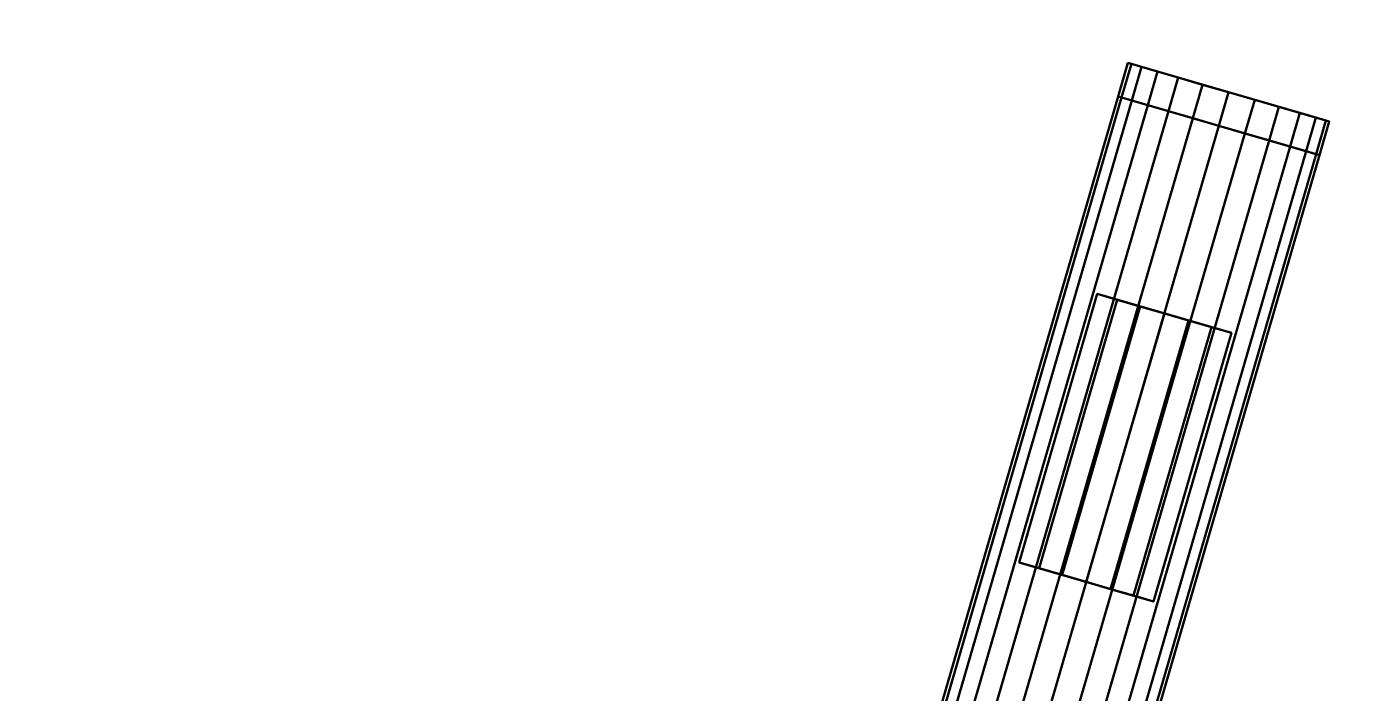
# Model space of a CAD drawing. Header units: inches. Extents: x -1654 to 1344, y -1538 to 36.
# Drawn here: x -298.26 to -260.15, y -273.32 to -254.24 of the extents above; entities that cross this region are included whole.
import ezdxf

# ---------------------------------------------------------------- set-up
doc = ezdxf.new("R2010")
doc.units = ezdxf.units.IN
doc.header["$MEASUREMENT"] = 0
doc.linetypes.add('Center', pattern=[1.25, 0.25, -0.1875, 0.625, -0.1875])
for name, color, linetype, lineweight in [('M-HVAC-CDFF', 3, 'Continuous', 30), ('M-HVAC-CDFF-RA', 3, 'Continuous', 30), ('M-HVAC-DUCT', 1, 'Center', 30), ('M-HVAC-DUCT-RA', 1, 'Continuous', 50), ('M-HVAC-DUCT-SA', 1, 'Continuous', 50)]:
    doc.layers.add(name, color=color, linetype=linetype, lineweight=lineweight)

# ---------------------------------------------------------------- blocks, each defined once
blk = doc.blocks.new('Round Endcap - Standard-900409-_3D_')
at = {"layer": 'M-HVAC-DUCT', "color": 8, "linetype": 'Continuous', "lineweight": 50}
mesh = blk.add_polyface(dxfattribs=at)
corners = [(0, 0, 3), (0, 0.776, 2.898), (0, 1.5, 2.598), (0, 2.121, 2.121), (0, 2.598, 1.5), (0, 2.898, 0.776), (0, 3), (0, 2.898, -0.776), (0, 2.598, -1.5), (0, 2.121, -2.121), (0, 1.5, -2.598), (0, 0.776, -2.898), (0, 0, -3), (0, -0.776, -2.898), (0, -1.5, -2.598), (0, -2.121, -2.121), (0, -2.598, -1.5), (0, -2.898, -0.776), (0, -3), (0, -2.898, 0.776), (0, -2.598, 1.5), (0, -2.121, 2.121), (0, -1.5, 2.598), (0, -0.776, 2.898)]
mesh.append_faces([[corners[k] for k in face] for face in [(17, 14, 15, 16)]], dxfattribs={"vtx0": -1, "color": 8})
mesh.append_faces([[corners[k] for k in face] for face in [(5, 7, 8, 4)]], dxfattribs={"vtx0": -1, "vtx2": -1, "color": 8})
mesh.append_faces([[corners[k] for k in face] for face in [(4, 8, 9, 10), (12, 1, 2, 3), (12, 19, 20, 21), (12, 21, 22, 23)]], dxfattribs={"vtx0": -1, "vtx3": -1, "color": 8})
mesh.append_faces([[corners[k] for k in face] for face in [(11, 12, 4, 10), (18, 19, 12, 17), (3, 4, 12), (0, 1, 12, 23)]], dxfattribs={"vtx1": -1, "vtx2": -1, "color": 8})
mesh.append_faces([[corners[k] for k in face] for face in [(5, 6, 7)]], dxfattribs={"vtx2": -1, "color": 8})
mesh.append_faces([[corners[k] for k in face] for face in [(12, 13, 14, 17)]], dxfattribs={"vtx2": -1, "vtx3": -1, "color": 8})
mesh = blk.add_polyface(dxfattribs=at)
corners = [(0, 3), (0, 2.898, 0.776), (0, 2.598, 1.5), (0, 2.121, 2.121), (0, 1.5, 2.598), (0, 0.776, 2.898), (0, 0, 3), (1, 0, 3), (1, 0.776, 2.898), (1, 1.5, 2.598), (1, 2.121, 2.121), (1, 2.598, 1.5), (1, 2.898, 0.776), (1, 3)]
mesh.append_faces([[corners[k] for k in face] for face in [(1, 12, 13, 0)]], dxfattribs={"vtx0": -1, "color": 8})
mesh.append_faces([[corners[k] for k in face] for face in [(5, 8, 9, 4), (10, 3, 4, 9), (2, 11, 12, 1), (11, 2, 3, 10)]], dxfattribs={"vtx0": -1, "vtx2": -1, "color": 8})
mesh.append_faces([[corners[k] for k in face] for face in [(6, 7, 8, 5)]], dxfattribs={"vtx2": -1, "color": 8})
mesh = blk.add_polyface(dxfattribs=at)
corners = [(0, 0, -3), (0, 0.776, -2.898), (0, 1.5, -2.598), (0, 2.121, -2.121), (0, 2.598, -1.5), (0, 2.898, -0.776), (0, 3), (1, 3), (1, 2.898, -0.776), (1, 2.598, -1.5), (1, 2.121, -2.121), (1, 1.5, -2.598), (1, 0.776, -2.898), (1, 0, -3)]
mesh.append_faces([[corners[k] for k in face] for face in [(5, 8, 9, 4), (10, 3, 4, 9), (2, 11, 12, 1), (11, 2, 3, 10)]], dxfattribs={"vtx0": -1, "vtx2": -1, "color": 8})
mesh.append_faces([[corners[k] for k in face] for face in [(6, 7, 8, 5)]], dxfattribs={"vtx2": -1, "color": 8})
mesh.append_faces([[corners[k] for k in face] for face in [(12, 13, 0, 1)]], dxfattribs={"vtx3": -1, "color": 8})
mesh = blk.add_polyface(dxfattribs=at)
corners = [(1, 0, 3), (1, -0.776, 2.898), (1, -1.5, 2.598), (1, -2.121, 2.121), (1, -2.598, 1.5), (1, -2.898, 0.776), (1, -3), (1, -2.898, -0.776), (1, -2.598, -1.5), (1, -2.121, -2.121), (1, -1.5, -2.598), (1, -0.776, -2.898), (1, 0, -3), (1, 0.776, -2.898), (1, 1.5, -2.598), (1, 2.121, -2.121), (1, 2.598, -1.5), (1, 2.898, -0.776), (1, 3), (1, 2.898, 0.776), (1, 2.598, 1.5), (1, 2.121, 2.121), (1, 1.5, 2.598), (1, 0.776, 2.898)]
mesh.append_faces([[corners[k] for k in face] for face in [(20, 12, 13, 14), (12, 5, 6, 7), (12, 20, 21, 22), (12, 22, 23, 0)]], dxfattribs={"vtx0": -1, "vtx3": -1, "color": 8})
mesh.append_faces([[corners[k] for k in face] for face in [(9, 10, 7, 8), (18, 19, 17)]], dxfattribs={"vtx1": -1, "color": 8})
mesh.append_faces([[corners[k] for k in face] for face in [(15, 16, 20, 14), (4, 5, 12, 3), (2, 3, 12, 1), (0, 1, 12)]], dxfattribs={"vtx1": -1, "vtx2": -1, "color": 8})
mesh.append_faces([[corners[k] for k in face] for face in [(16, 17, 19, 20)]], dxfattribs={"vtx1": -1, "vtx3": -1, "color": 8})
mesh.append_faces([[corners[k] for k in face] for face in [(10, 11, 12, 7)]], dxfattribs={"vtx2": -1, "vtx3": -1, "color": 8})
mesh = blk.add_polyface(dxfattribs=at)
corners = [(0, -3), (0, -2.898, -0.776), (0, -2.598, -1.5), (0, -2.121, -2.121), (0, -1.5, -2.598), (0, -0.776, -2.898), (0, 0, -3), (1, 0, -3), (1, -0.776, -2.898), (1, -1.5, -2.598), (1, -2.121, -2.121), (1, -2.598, -1.5), (1, -2.898, -0.776), (1, -3)]
mesh.append_faces([[corners[k] for k in face] for face in [(1, 12, 13, 0)]], dxfattribs={"vtx0": -1, "color": 8})
mesh.append_faces([[corners[k] for k in face] for face in [(5, 8, 9, 4), (10, 3, 4, 9), (2, 11, 12, 1), (11, 2, 3, 10)]], dxfattribs={"vtx0": -1, "vtx2": -1, "color": 8})
mesh.append_faces([[corners[k] for k in face] for face in [(6, 7, 8, 5)]], dxfattribs={"vtx2": -1, "color": 8})
mesh = blk.add_polyface(dxfattribs=at)
corners = [(0, 0, 3), (0, -0.776, 2.898), (0, -1.5, 2.598), (0, -2.121, 2.121), (0, -2.598, 1.5), (0, -2.898, 0.776), (0, -3), (1, -3), (1, -2.898, 0.776), (1, -2.598, 1.5), (1, -2.121, 2.121), (1, -1.5, 2.598), (1, -0.776, 2.898), (1, 0, 3)]
mesh.append_faces([[corners[k] for k in face] for face in [(1, 12, 13, 0)]], dxfattribs={"vtx0": -1, "color": 8})
mesh.append_faces([[corners[k] for k in face] for face in [(5, 8, 9, 4), (10, 3, 4, 9), (2, 11, 12, 1), (11, 2, 3, 10)]], dxfattribs={"vtx0": -1, "vtx2": -1, "color": 8})
mesh.append_faces([[corners[k] for k in face] for face in [(6, 7, 8, 5)]], dxfattribs={"vtx2": -1, "color": 8})
blk = doc.blocks.new('Face Thin Mount Return Diffuser - Return Air - Non-Hosted - 8x4 Face-1005456-_3D_')
at = {"layer": 'M-HVAC-CDFF'}
mesh = blk.add_polyface(dxfattribs=at)
corners = [(4, 2, 1), (-4, 2, 1), (-4, -2, 1), (4, -2, 1)]
mesh.append_faces([[corners[k] for k in face] for face in [(3, 0, 1, 2)]])
mesh = blk.add_polyface(dxfattribs=at)
corners = [(4, 2), (4, -2), (-4, -2), (-4, 2)]
mesh.append_faces([[corners[k] for k in face] for face in [(0, 1, 2, 3)]])
mesh = blk.add_polyface(dxfattribs=at)
corners = [(4, 2), (-4, 2), (-4, 2, 1), (4, 2, 1)]
mesh.append_faces([[corners[k] for k in face] for face in [(3, 0, 1, 2)]])
mesh = blk.add_polyface(dxfattribs=at)
corners = [(-4, 2), (-4, -2), (-4, -2, 1), (-4, 2, 1)]
mesh.append_faces([[corners[k] for k in face] for face in [(3, 0, 1, 2)]])
mesh = blk.add_polyface(dxfattribs=at)
corners = [(4, -2), (4, 2), (4, 2, 1), (4, -2, 1)]
mesh.append_faces([[corners[k] for k in face] for face in [(3, 0, 1, 2)]])
mesh = blk.add_polyface(dxfattribs=at)
corners = [(-4, -2), (4, -2), (4, -2, 1), (-4, -2, 1)]
mesh.append_faces([[corners[k] for k in face] for face in [(3, 0, 1, 2)]])
blk = doc.blocks.new('Rectangular Takeoff - Standard-1005492-_3D_')
at = {"layer": 'M-HVAC-DUCT', "color": 8, "linetype": 'Continuous', "lineweight": 50}
mesh = blk.add_polyface(dxfattribs=at)
corners = [(-1.004, -4, 2), (-1.004, 4, 2), (-1.004, 4, -2), (-1.004, -4, -2)]
mesh.append_faces([[corners[k] for k in face] for face in [(2, 3, 0, 1)]], dxfattribs={"color": 8})
mesh = blk.add_polyface(dxfattribs=at)
corners = [(-1.004, 4, -2), (1, 4, -2), (1, -4, -2), (-1.004, -4, -2)]
mesh.append_faces([[corners[k] for k in face] for face in [(3, 0, 1, 2)]], dxfattribs={"color": 8})
mesh = blk.add_polyface(dxfattribs=at)
corners = [(-1.004, 4, 2), (1, 4, 2), (1, 4, -2), (-1.004, 4, -2)]
mesh.append_faces([[corners[k] for k in face] for face in [(2, 3, 0, 1)]], dxfattribs={"color": 8})
mesh = blk.add_polyface(dxfattribs=at)
corners = [(1, -4, 2), (1, 4, 2), (-1.004, 4, 2), (-1.004, -4, 2)]
mesh.append_faces([[corners[k] for k in face] for face in [(1, 2, 3, 0)]], dxfattribs={"color": 8})
mesh = blk.add_polyface(dxfattribs=at)
corners = [(1, -4, 2), (1, -4, -2), (1, 4, -2), (1, 4, 2)]
mesh.append_faces([[corners[k] for k in face] for face in [(0, 1, 2, 3)]], dxfattribs={"color": 8})
mesh = blk.add_polyface(dxfattribs=at)
corners = [(-1.004, -4, -2), (1, -4, -2), (1, -4, 2), (-1.004, -4, 2)]
mesh.append_faces([[corners[k] for k in face] for face in [(3, 0, 1, 2)]], dxfattribs={"color": 8})

msp = doc.modelspace()

# ---------------------------------------------------------------- linework, layer by layer
at = {"layer": 'M-HVAC-DUCT'}
for p, q in [((-264.137, -257.079, 1314), (-263.858, -256.119, 1314)), ((-272.434, -285.621, 1314), (-264.137, -257.079, 1314)), ((-272.434, -285.621, 1314), (-264.137, -257.079, 1314))]:
    msp.add_line(p, q, dxfattribs=at)

# ---------------------------------------------------------------- block references
at = {"layer": 'M-HVAC-CDFF-RA', "rotation": 73.7901312840833}
msp.add_blockref('Face Thin Mount Return Diffuser - Return Air - Non-Hosted - 8x4 Face-1005456-_3D_', (-266.814, -266.288, 1309), dxfattribs=at)
at = {"layer": 'M-HVAC-DUCT-RA', "color": 8, "rotation": 73.79013128408342}
msp.add_blockref('Round Endcap - Standard-900409-_3D_', (-264.137, -257.079, 1314), dxfattribs=at)
at = {"layer": 'M-HVAC-DUCT-RA', "color": 8, "extrusion": (-0.960246, 0.279157, 0), "rotation": 270}
msp.add_blockref('Rectangular Takeoff - Standard-1005492-_3D_', (330.185, 1311, 181.871), dxfattribs=at)

# ---------------------------------------------------------------- meshes
at = {"layer": 'M-HVAC-DUCT-RA', "color": 8}
mesh = msp.add_polyface(dxfattribs=at)
corners = [(3.555, -377.31, 1321), (4.061, -375.57, 1320.761), (4.532, -373.949, 1320.062), (4.937, -372.557, 1318.95), (5.247, -371.489, 1317.5), (5.442, -370.817, 1315.812), (5.509, -370.588, 1314), (-689.709, -168.479, 1314), (-689.775, -168.708, 1315.812), (-689.971, -169.38, 1317.5), (-690.281, -170.448, 1318.95), (-690.686, -171.84, 1320.062), (-691.157, -173.461, 1320.761), (-691.663, -175.201, 1321)]
mesh.append_faces([[corners[k] for k in face] for face in [(8, 9, 4, 5), (3, 4, 9, 10), (11, 12, 1, 2), (2, 3, 10, 11)]], dxfattribs={"vtx1": -1, "vtx3": -1, "color": 8})
mesh.append_faces([[corners[k] for k in face] for face in [(6, 7, 8, 5)]], dxfattribs={"vtx2": -1, "color": 8})
mesh.append_faces([[corners[k] for k in face] for face in [(12, 13, 0, 1)]], dxfattribs={"vtx3": -1, "color": 8})
mesh = msp.add_polyface(dxfattribs=at)
corners = [(5.509, -370.588, 1314), (5.442, -370.817, 1312.188), (5.247, -371.489, 1310.5), (4.937, -372.557, 1309.05), (4.532, -373.949, 1307.938), (4.061, -375.57, 1307.239), (3.555, -377.31, 1307), (-691.663, -175.201, 1307), (-691.157, -173.461, 1307.239), (-690.686, -171.84, 1307.938), (-690.281, -170.448, 1309.05), (-689.971, -169.38, 1310.5), (-689.775, -168.708, 1312.188), (-689.709, -168.479, 1314)]
mesh.append_faces([[corners[k] for k in face] for face in [(7, 8, 5, 6)]], dxfattribs={"vtx1": -1, "color": 8})
mesh.append_faces([[corners[k] for k in face] for face in [(8, 9, 4, 5), (3, 4, 9, 10), (11, 12, 1, 2), (2, 3, 10, 11)]], dxfattribs={"vtx1": -1, "vtx3": -1, "color": 8})
mesh.append_faces([[corners[k] for k in face] for face in [(12, 13, 0, 1)]], dxfattribs={"vtx3": -1, "color": 8})
mesh = msp.add_polyface(dxfattribs=at)
corners = [(1.601, -384.032, 1314), (1.667, -383.803, 1315.812), (1.863, -383.131, 1317.5), (2.173, -382.063, 1318.95), (2.578, -380.671, 1320.062), (3.049, -379.05, 1320.761), (3.555, -377.31, 1321), (-691.663, -175.201, 1321), (-692.169, -176.94, 1320.761), (-692.64, -178.562, 1320.062), (-693.045, -179.954, 1318.95), (-693.355, -181.022, 1317.5), (-693.55, -181.693, 1315.812), (-693.617, -181.922, 1314)]
mesh.append_faces([[corners[k] for k in face] for face in [(7, 8, 5, 6)]], dxfattribs={"vtx1": -1, "color": 8})
mesh.append_faces([[corners[k] for k in face] for face in [(8, 9, 4, 5), (3, 4, 9, 10), (11, 12, 1, 2), (2, 3, 10, 11)]], dxfattribs={"vtx1": -1, "vtx3": -1, "color": 8})
mesh.append_faces([[corners[k] for k in face] for face in [(12, 13, 0, 1)]], dxfattribs={"vtx3": -1, "color": 8})
mesh = msp.add_polyface(dxfattribs=at)
corners = [(3.555, -377.31, 1307), (3.049, -379.05, 1307.239), (2.578, -380.671, 1307.938), (2.173, -382.063, 1309.05), (1.863, -383.131, 1310.5), (1.667, -383.803, 1312.188), (1.601, -384.032, 1314), (-693.617, -181.922, 1314), (-693.55, -181.693, 1312.188), (-693.355, -181.022, 1310.5), (-693.045, -179.954, 1309.05), (-692.64, -178.562, 1307.938), (-692.169, -176.94, 1307.239), (-691.663, -175.201, 1307)]
mesh.append_faces([[corners[k] for k in face] for face in [(7, 8, 5, 6)]], dxfattribs={"vtx1": -1, "color": 8})
mesh.append_faces([[corners[k] for k in face] for face in [(8, 9, 4, 5), (3, 4, 9, 10), (11, 12, 1, 2), (2, 3, 10, 11)]], dxfattribs={"vtx1": -1, "vtx3": -1, "color": 8})
mesh.append_faces([[corners[k] for k in face] for face in [(12, 13, 0, 1)]], dxfattribs={"vtx3": -1, "color": 8})
mesh = msp.add_polyface(dxfattribs=at)
corners = [(-275.315, -284.783, 1314), (-275.217, -284.812, 1314.776), (-274.929, -284.896, 1315.5), (-274.471, -285.029, 1316.121), (-273.875, -285.202, 1316.598), (-273.18, -285.404, 1316.898), (-272.434, -285.621, 1317), (-264.137, -257.079, 1317), (-264.882, -256.862, 1316.898), (-265.577, -256.66, 1316.598), (-266.174, -256.487, 1316.121), (-266.632, -256.354, 1315.5), (-266.919, -256.27, 1314.776), (-267.018, -256.242, 1314)]
mesh.append_faces([[corners[k] for k in face] for face in [(7, 8, 5, 6)]], dxfattribs={"vtx1": -1, "color": 8})
mesh.append_faces([[corners[k] for k in face] for face in [(8, 9, 4, 5), (3, 4, 9, 10), (11, 12, 1, 2), (2, 3, 10, 11)]], dxfattribs={"vtx1": -1, "vtx3": -1, "color": 8})
mesh.append_faces([[corners[k] for k in face] for face in [(12, 13, 0, 1)]], dxfattribs={"vtx3": -1, "color": 8})
mesh = msp.add_polyface(dxfattribs=at)
corners = [(-272.434, -285.621, 1311), (-273.18, -285.404, 1311.102), (-273.875, -285.202, 1311.402), (-274.471, -285.029, 1311.879), (-274.929, -284.896, 1312.5), (-275.217, -284.812, 1313.224), (-275.315, -284.783, 1314), (-267.018, -256.242, 1314), (-266.919, -256.27, 1313.224), (-266.632, -256.354, 1312.5), (-266.174, -256.487, 1311.879), (-265.577, -256.66, 1311.402), (-264.882, -256.862, 1311.102), (-264.137, -257.079, 1311)]
mesh.append_faces([[corners[k] for k in face] for face in [(7, 8, 5, 6)]], dxfattribs={"vtx1": -1, "color": 8})
mesh.append_faces([[corners[k] for k in face] for face in [(8, 9, 4, 5), (3, 4, 9, 10), (11, 12, 1, 2), (2, 3, 10, 11)]], dxfattribs={"vtx1": -1, "vtx3": -1, "color": 8})
mesh.append_faces([[corners[k] for k in face] for face in [(12, 13, 0, 1)]], dxfattribs={"vtx3": -1, "color": 8})
mesh = msp.add_polyface(dxfattribs=at)
corners = [(-261.256, -257.917, 1314), (-261.354, -257.888, 1313.224), (-261.642, -257.804, 1312.5), (-262.1, -257.671, 1311.879), (-262.696, -257.498, 1311.402), (-263.391, -257.296, 1311.102), (-264.137, -257.079, 1311), (-264.882, -256.862, 1311.102), (-265.577, -256.66, 1311.402), (-266.174, -256.487, 1311.879), (-266.632, -256.354, 1312.5), (-266.919, -256.27, 1313.224), (-267.018, -256.242, 1314), (-266.919, -256.27, 1314.776), (-266.632, -256.354, 1315.5), (-266.174, -256.487, 1316.121), (-265.577, -256.66, 1316.598), (-264.882, -256.862, 1316.898), (-264.137, -257.079, 1317), (-263.391, -257.296, 1316.898), (-262.696, -257.498, 1316.598), (-262.1, -257.671, 1316.121), (-261.642, -257.804, 1315.5), (-261.354, -257.888, 1314.776)]
mesh.append_faces([[corners[k] for k in face] for face in [(10, 8, 9), (6, 4, 5), (16, 13, 14, 15), (22, 20, 21)]], dxfattribs={"vtx0": -1, "color": 8})
mesh.append_faces([[corners[k] for k in face] for face in [(16, 4, 8, 12), (20, 4, 16, 18)]], dxfattribs={"vtx0": -1, "vtx1": -1, "vtx2": -1, "vtx3": -1, "color": 8})
mesh.append_faces([[corners[k] for k in face] for face in [(16, 12, 13)]], dxfattribs={"vtx0": -1, "vtx2": -1, "color": 8})
mesh.append_faces([[corners[k] for k in face] for face in [(20, 22, 23, 0)]], dxfattribs={"vtx0": -1, "vtx3": -1, "color": 8})
mesh.append_faces([[corners[k] for k in face] for face in [(11, 12, 8, 10)]], dxfattribs={"vtx1": -1, "vtx2": -1, "color": 8})
mesh.append_faces([[corners[k] for k in face] for face in [(0, 1, 4, 20)]], dxfattribs={"vtx1": -1, "vtx2": -1, "vtx3": -1, "color": 8})
mesh.append_faces([[corners[k] for k in face] for face in [(2, 3, 4, 1), (16, 17, 18), (18, 19, 20)]], dxfattribs={"vtx2": -1, "color": 8})
mesh.append_faces([[corners[k] for k in face] for face in [(6, 7, 8, 4)]], dxfattribs={"vtx2": -1, "vtx3": -1, "color": 8})
mesh = msp.add_polyface(dxfattribs=at)
corners = [(-272.434, -285.621, 1317), (-271.689, -285.838, 1316.898), (-270.994, -286.04, 1316.598), (-270.397, -286.213, 1316.121), (-269.939, -286.346, 1315.5), (-269.652, -286.43, 1314.776), (-269.554, -286.458, 1314), (-261.256, -257.917, 1314), (-261.354, -257.888, 1314.776), (-261.642, -257.804, 1315.5), (-262.1, -257.671, 1316.121), (-262.696, -257.498, 1316.598), (-263.391, -257.296, 1316.898), (-264.137, -257.079, 1317)]
mesh.append_faces([[corners[k] for k in face] for face in [(8, 9, 4, 5), (3, 4, 9, 10), (11, 12, 1, 2), (2, 3, 10, 11)]], dxfattribs={"vtx1": -1, "vtx3": -1, "color": 8})
mesh.append_faces([[corners[k] for k in face] for face in [(6, 7, 8, 5)]], dxfattribs={"vtx2": -1, "color": 8})
mesh.append_faces([[corners[k] for k in face] for face in [(12, 13, 0, 1)]], dxfattribs={"vtx3": -1, "color": 8})
mesh = msp.add_polyface(dxfattribs=at)
corners = [(-269.554, -286.458, 1314), (-269.652, -286.43, 1313.224), (-269.939, -286.346, 1312.5), (-270.397, -286.213, 1311.879), (-270.994, -286.04, 1311.402), (-271.689, -285.838, 1311.102), (-272.434, -285.621, 1311), (-264.137, -257.079, 1311), (-263.391, -257.296, 1311.102), (-262.696, -257.498, 1311.402), (-262.1, -257.671, 1311.879), (-261.642, -257.804, 1312.5), (-261.354, -257.888, 1313.224), (-261.256, -257.917, 1314)]
mesh.append_faces([[corners[k] for k in face] for face in [(7, 8, 5, 6)]], dxfattribs={"vtx1": -1, "color": 8})
mesh.append_faces([[corners[k] for k in face] for face in [(8, 9, 4, 5), (3, 4, 9, 10), (11, 12, 1, 2), (2, 3, 10, 11)]], dxfattribs={"vtx1": -1, "vtx3": -1, "color": 8})
mesh.append_faces([[corners[k] for k in face] for face in [(12, 13, 0, 1)]], dxfattribs={"vtx3": -1, "color": 8})
mesh = msp.add_polyface(dxfattribs=at)
corners = [(-267.618, -261.889, 1312.004), (-269.851, -269.57, 1312.004), (-266.01, -270.687, 1312.004), (-263.777, -263.005, 1312.004)]
mesh.append_faces([[corners[k] for k in face] for face in [(2, 3, 0, 1)]], dxfattribs={"color": 8})
mesh = msp.add_polyface(dxfattribs=at)
corners = [(-269.851, -269.57, 1312.004), (-267.618, -261.889, 1312.004), (-267.618, -261.889, 1311.764), (-269.851, -269.57, 1311.764)]
mesh.append_faces([[corners[k] for k in face] for face in [(0, 1, 2, 3)]], dxfattribs={"color": 8})
mesh = msp.add_polyface(dxfattribs=at)
corners = [(-265.697, -262.447, 1311), (-267.931, -270.129, 1311), (-268.624, -269.927, 1311.088), (-269.277, -269.737, 1311.348), (-269.851, -269.57, 1311.764), (-267.618, -261.889, 1311.764), (-267.044, -262.055, 1311.348), (-266.391, -262.245, 1311.088)]
mesh.append_faces([[corners[k] for k in face] for face in [(5, 6, 3, 4)]], dxfattribs={"vtx1": -1, "color": 8})
mesh.append_faces([[corners[k] for k in face] for face in [(2, 3, 6, 7)]], dxfattribs={"vtx1": -1, "vtx3": -1, "color": 8})
mesh.append_faces([[corners[k] for k in face] for face in [(7, 0, 1, 2)]], dxfattribs={"vtx3": -1, "color": 8})
mesh = msp.add_polyface(dxfattribs=at)
corners = [(-267.618, -261.889, 1312.004), (-263.777, -263.005, 1312.004), (-263.777, -263.005, 1311.764), (-264.35, -262.838, 1311.348), (-265.003, -262.649, 1311.088), (-265.697, -262.447, 1311), (-266.391, -262.245, 1311.088), (-267.044, -262.055, 1311.348), (-267.618, -261.889, 1311.764)]
mesh.append_faces([[corners[k] for k in face] for face in [(4, 5, 1)]], dxfattribs={"vtx1": -1, "vtx2": -1, "color": 8})
mesh.append_faces([[corners[k] for k in face] for face in [(0, 1, 5, 6)]], dxfattribs={"vtx1": -1, "vtx3": -1, "color": 8})
mesh.append_faces([[corners[k] for k in face] for face in [(7, 8, 0, 6)]], dxfattribs={"vtx2": -1, "color": 8})
mesh.append_faces([[corners[k] for k in face] for face in [(1, 2, 3, 4)]], dxfattribs={"vtx3": -1, "color": 8})
mesh = msp.add_polyface(dxfattribs=at)
corners = [(-267.931, -270.129, 1311), (-265.697, -262.447, 1311), (-265.003, -262.649, 1311.088), (-264.35, -262.838, 1311.348), (-263.777, -263.005, 1311.764), (-266.01, -270.687, 1311.764), (-266.584, -270.52, 1311.348), (-267.237, -270.33, 1311.088)]
mesh.append_faces([[corners[k] for k in face] for face in [(1, 2, 7, 0)]], dxfattribs={"vtx1": -1, "color": 8})
mesh.append_faces([[corners[k] for k in face] for face in [(6, 7, 2, 3)]], dxfattribs={"vtx1": -1, "vtx3": -1, "color": 8})
mesh.append_faces([[corners[k] for k in face] for face in [(3, 4, 5, 6)]], dxfattribs={"vtx3": -1, "color": 8})
mesh = msp.add_polyface(dxfattribs=at)
corners = [(-263.777, -263.005, 1312.004), (-266.01, -270.687, 1312.004), (-266.01, -270.687, 1311.764), (-263.777, -263.005, 1311.764)]
mesh.append_faces([[corners[k] for k in face] for face in [(0, 1, 2, 3)]], dxfattribs={"color": 8})
mesh = msp.add_polyface(dxfattribs=at)
corners = [(-266.01, -270.687, 1312.004), (-269.851, -269.57, 1312.004), (-269.851, -269.57, 1311.764), (-269.277, -269.737, 1311.348), (-268.624, -269.927, 1311.088), (-267.931, -270.129, 1311), (-267.237, -270.33, 1311.088), (-266.584, -270.52, 1311.348), (-266.01, -270.687, 1311.764)]
mesh.append_faces([[corners[k] for k in face] for face in [(4, 5, 1)]], dxfattribs={"vtx1": -1, "vtx2": -1, "color": 8})
mesh.append_faces([[corners[k] for k in face] for face in [(0, 1, 5, 6)]], dxfattribs={"vtx1": -1, "vtx3": -1, "color": 8})
mesh.append_faces([[corners[k] for k in face] for face in [(7, 8, 0, 6)]], dxfattribs={"vtx2": -1, "color": 8})
mesh.append_faces([[corners[k] for k in face] for face in [(1, 2, 3, 4)]], dxfattribs={"vtx3": -1, "color": 8})
at = {"layer": 'M-HVAC-DUCT-SA', "color": 8}
mesh = msp.add_polyface(dxfattribs=at)
corners = [(217.678, -463.725, 1340), (218.175, -462.016, 1339.799), (218.647, -460.392, 1339.208), (219.07, -458.936, 1338.255), (219.424, -457.719, 1336.988), (219.69, -456.804, 1335.471), (219.855, -456.236, 1333.78), (219.911, -456.043, 1332), (-798.8, -159.89, 1332), (-798.856, -160.083, 1333.78), (-799.021, -160.651, 1335.471), (-799.287, -161.566, 1336.988), (-799.641, -162.783, 1338.255), (-800.065, -164.239, 1339.208), (-800.537, -165.863, 1339.799), (-801.034, -167.572, 1340)]
mesh.append_faces([[corners[k] for k in face] for face in [(9, 10, 5, 6), (10, 11, 4, 5), (3, 4, 11, 12), (12, 13, 2, 3), (13, 14, 1, 2)]], dxfattribs={"vtx1": -1, "vtx3": -1, "color": 8})
mesh.append_faces([[corners[k] for k in face] for face in [(7, 8, 9, 6)]], dxfattribs={"vtx2": -1, "color": 8})
mesh.append_faces([[corners[k] for k in face] for face in [(14, 15, 0, 1)]], dxfattribs={"vtx3": -1, "color": 8})
mesh = msp.add_polyface(dxfattribs=at)
corners = [(219.911, -456.043, 1332), (219.855, -456.236, 1330.22), (219.69, -456.804, 1328.529), (219.424, -457.719, 1327.012), (219.07, -458.936, 1325.745), (218.647, -460.392, 1324.792), (218.175, -462.016, 1324.201), (217.678, -463.725, 1324), (-801.034, -167.572, 1324), (-800.537, -165.863, 1324.201), (-800.065, -164.239, 1324.792), (-799.641, -162.783, 1325.745), (-799.287, -161.566, 1327.012), (-799.021, -160.651, 1328.529), (-798.856, -160.083, 1330.22), (-798.8, -159.89, 1332)]
mesh.append_faces([[corners[k] for k in face] for face in [(8, 9, 6, 7)]], dxfattribs={"vtx1": -1, "color": 8})
mesh.append_faces([[corners[k] for k in face] for face in [(9, 10, 5, 6), (10, 11, 4, 5), (3, 4, 11, 12), (12, 13, 2, 3), (13, 14, 1, 2)]], dxfattribs={"vtx1": -1, "vtx3": -1, "color": 8})
mesh.append_faces([[corners[k] for k in face] for face in [(14, 15, 0, 1)]], dxfattribs={"vtx3": -1, "color": 8})
mesh = msp.add_polyface(dxfattribs=at)
corners = [(215.444, -471.407, 1332), (215.5, -471.215, 1333.78), (215.666, -470.647, 1335.471), (215.932, -469.731, 1336.988), (216.285, -468.515, 1338.255), (216.709, -467.059, 1339.208), (217.181, -465.435, 1339.799), (217.678, -463.725, 1340), (-801.034, -167.572, 1340), (-801.53, -169.282, 1339.799), (-802.002, -170.905, 1339.208), (-802.426, -172.362, 1338.255), (-802.78, -173.578, 1336.988), (-803.046, -174.493, 1335.471), (-803.211, -175.062, 1333.78), (-803.267, -175.254, 1332)]
mesh.append_faces([[corners[k] for k in face] for face in [(8, 9, 6, 7)]], dxfattribs={"vtx1": -1, "color": 8})
mesh.append_faces([[corners[k] for k in face] for face in [(9, 10, 5, 6), (10, 11, 4, 5), (3, 4, 11, 12), (12, 13, 2, 3), (13, 14, 1, 2)]], dxfattribs={"vtx1": -1, "vtx3": -1, "color": 8})
mesh.append_faces([[corners[k] for k in face] for face in [(14, 15, 0, 1)]], dxfattribs={"vtx3": -1, "color": 8})
mesh = msp.add_polyface(dxfattribs=at)
corners = [(217.678, -463.725, 1324), (217.181, -465.435, 1324.201), (216.709, -467.059, 1324.792), (216.285, -468.515, 1325.745), (215.932, -469.731, 1327.012), (215.666, -470.647, 1328.529), (215.5, -471.215, 1330.22), (215.444, -471.407, 1332), (-803.267, -175.254, 1332), (-803.211, -175.062, 1330.22), (-803.046, -174.493, 1328.529), (-802.78, -173.578, 1327.012), (-802.426, -172.362, 1325.745), (-802.002, -170.905, 1324.792), (-801.53, -169.282, 1324.201), (-801.034, -167.572, 1324)]
mesh.append_faces([[corners[k] for k in face] for face in [(8, 9, 6, 7)]], dxfattribs={"vtx1": -1, "color": 8})
mesh.append_faces([[corners[k] for k in face] for face in [(9, 10, 5, 6), (10, 11, 4, 5), (3, 4, 11, 12), (12, 13, 2, 3), (13, 14, 1, 2)]], dxfattribs={"vtx1": -1, "vtx3": -1, "color": 8})
mesh.append_faces([[corners[k] for k in face] for face in [(14, 15, 0, 1)]], dxfattribs={"vtx3": -1, "color": 8})
mesh = msp.add_polyface(dxfattribs=at)
corners = [(-241.901, -350.387, 1332), (-241.467, -348.895, 1331.796), (-241.064, -347.506, 1331.196), (-240.717, -346.313, 1330.243), (-240.45, -345.397, 1329), (-240.283, -344.821, 1327.553), (-240.226, -344.625, 1326), (-698.826, -211.304, 1326), (-698.883, -211.5, 1327.553), (-699.05, -212.076, 1329), (-699.316, -212.991, 1330.243), (-699.663, -214.185, 1331.196), (-700.067, -215.574, 1331.796), (-700.501, -217.065, 1332)]
mesh.append_faces([[corners[k] for k in face] for face in [(8, 9, 4, 5), (3, 4, 9, 10), (11, 12, 1, 2), (2, 3, 10, 11)]], dxfattribs={"vtx1": -1, "vtx3": -1, "color": 8})
mesh.append_faces([[corners[k] for k in face] for face in [(6, 7, 8, 5)]], dxfattribs={"vtx2": -1, "color": 8})
mesh.append_faces([[corners[k] for k in face] for face in [(12, 13, 0, 1)]], dxfattribs={"vtx3": -1, "color": 8})
mesh = msp.add_polyface(dxfattribs=at)
corners = [(-240.226, -344.625, 1326), (-240.283, -344.821, 1324.447), (-240.45, -345.397, 1323), (-240.717, -346.313, 1321.757), (-241.064, -347.506, 1320.804), (-241.467, -348.895, 1320.204), (-241.901, -350.387, 1320), (-700.501, -217.065, 1320), (-700.067, -215.574, 1320.204), (-699.663, -214.185, 1320.804), (-699.316, -212.991, 1321.757), (-699.05, -212.076, 1323), (-698.883, -211.5, 1324.447), (-698.826, -211.304, 1326)]
mesh.append_faces([[corners[k] for k in face] for face in [(7, 8, 5, 6)]], dxfattribs={"vtx1": -1, "color": 8})
mesh.append_faces([[corners[k] for k in face] for face in [(8, 9, 4, 5), (3, 4, 9, 10), (11, 12, 1, 2), (2, 3, 10, 11)]], dxfattribs={"vtx1": -1, "vtx3": -1, "color": 8})
mesh.append_faces([[corners[k] for k in face] for face in [(12, 13, 0, 1)]], dxfattribs={"vtx3": -1, "color": 8})
mesh = msp.add_polyface(dxfattribs=at)
corners = [(-243.576, -356.148, 1326), (-243.519, -355.952, 1327.553), (-243.352, -355.376, 1329), (-243.085, -354.461, 1330.243), (-242.738, -353.267, 1331.196), (-242.334, -351.878, 1331.796), (-241.901, -350.387, 1332), (-700.501, -217.065, 1332), (-700.934, -218.557, 1331.796), (-701.338, -219.946, 1331.196), (-701.685, -221.139, 1330.243), (-701.951, -222.055, 1329), (-702.119, -222.631, 1327.553), (-702.176, -222.827, 1326)]
mesh.append_faces([[corners[k] for k in face] for face in [(7, 8, 5, 6)]], dxfattribs={"vtx1": -1, "color": 8})
mesh.append_faces([[corners[k] for k in face] for face in [(8, 9, 4, 5), (3, 4, 9, 10), (11, 12, 1, 2), (2, 3, 10, 11)]], dxfattribs={"vtx1": -1, "vtx3": -1, "color": 8})
mesh.append_faces([[corners[k] for k in face] for face in [(12, 13, 0, 1)]], dxfattribs={"vtx3": -1, "color": 8})
mesh = msp.add_polyface(dxfattribs=at)
corners = [(-241.901, -350.387, 1320), (-242.334, -351.878, 1320.204), (-242.738, -353.267, 1320.804), (-243.085, -354.461, 1321.757), (-243.352, -355.376, 1323), (-243.519, -355.952, 1324.447), (-243.576, -356.148, 1326), (-702.176, -222.827, 1326), (-702.119, -222.631, 1324.447), (-701.951, -222.055, 1323), (-701.685, -221.139, 1321.757), (-701.338, -219.946, 1320.804), (-700.934, -218.557, 1320.204), (-700.501, -217.065, 1320)]
mesh.append_faces([[corners[k] for k in face] for face in [(7, 8, 5, 6)]], dxfattribs={"vtx1": -1, "color": 8})
mesh.append_faces([[corners[k] for k in face] for face in [(8, 9, 4, 5), (3, 4, 9, 10), (11, 12, 1, 2), (2, 3, 10, 11)]], dxfattribs={"vtx1": -1, "vtx3": -1, "color": 8})
mesh.append_faces([[corners[k] for k in face] for face in [(12, 13, 0, 1)]], dxfattribs={"vtx3": -1, "color": 8})

doc.saveas('drawing.dxf')
